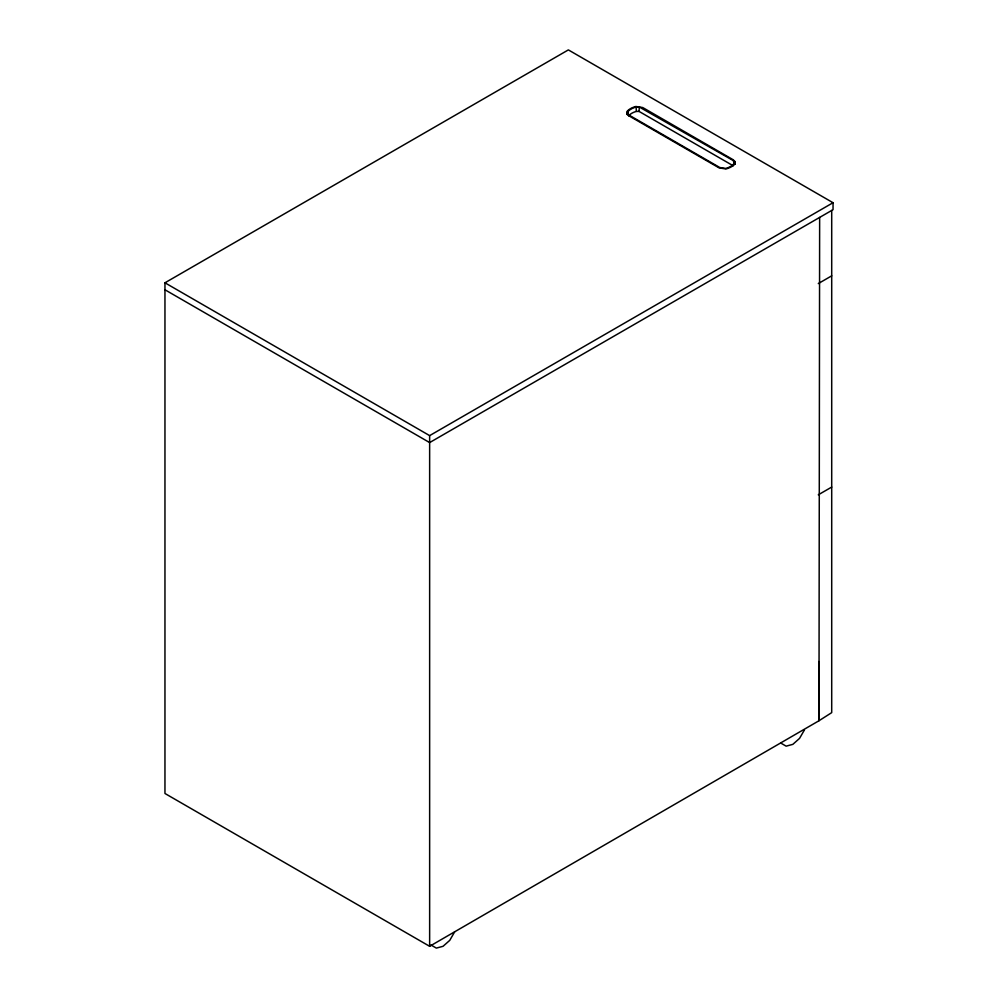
<?xml version="1.0" encoding="UTF-8"?>
<svg xmlns="http://www.w3.org/2000/svg" width="998" height="998" viewBox="0 0 998 998"><rect width="100%" height="100%" fill="white"/><g stroke="black" fill="none" stroke-linecap="round" stroke-linejoin="round"><path stroke-width="1.5" d="M626.819 114.408L626.819 111.701A17.939 10.354 0 0 1 635.876 106.487L642.737 107.547L733.206 159.767L735.039 161.614L735.039 163.734A17.939 10.354 0 0 1 725.995 168.961L719.121 167.901L628.665 115.668L626.819 113.834M819.645 217.414L818.971 720.756L429.639 946.304L164.957 793.485L164.957 282.796L568.361 49.9L833.043 202.719L833.043 209.68L429.639 442.576L164.957 289.769M639.306 107.011L732.532 160.167L734.129 161.751L733.206 165.768L639.057 111.414L639.306 107.011L636.113 107.011A17.003 9.818 0 0 0 627.742 111.851L627.28 114.483M454.651 931.87L449.749 940.365L443.05 946.304L436.351 948.1L430.986 945.006M804.45 729.912L799.535 738.408L792.836 744.358L786.137 746.155L780.773 743.048M164.957 282.796L429.639 435.615L833.043 202.719M818.298 283.582L831.708 275.835M818.298 494.808L831.708 487.074M630 114.508A16.08 9.281 0 0 1 636.362 111.414L639.057 111.414M628.653 115.855L627.742 111.851L627.742 113.685L629.339 115.281L719.795 167.514L725.746 168.437A17.003 9.818 0 0 0 734.129 163.597L734.129 161.751L734.578 164.396M636.113 107.011L636.362 111.414M818.797 661.537L818.971 720.756L831.708 712.634L831.708 210.453M735.039 161.614L735.039 164.321M429.639 435.615L429.639 946.304"/></g></svg>
